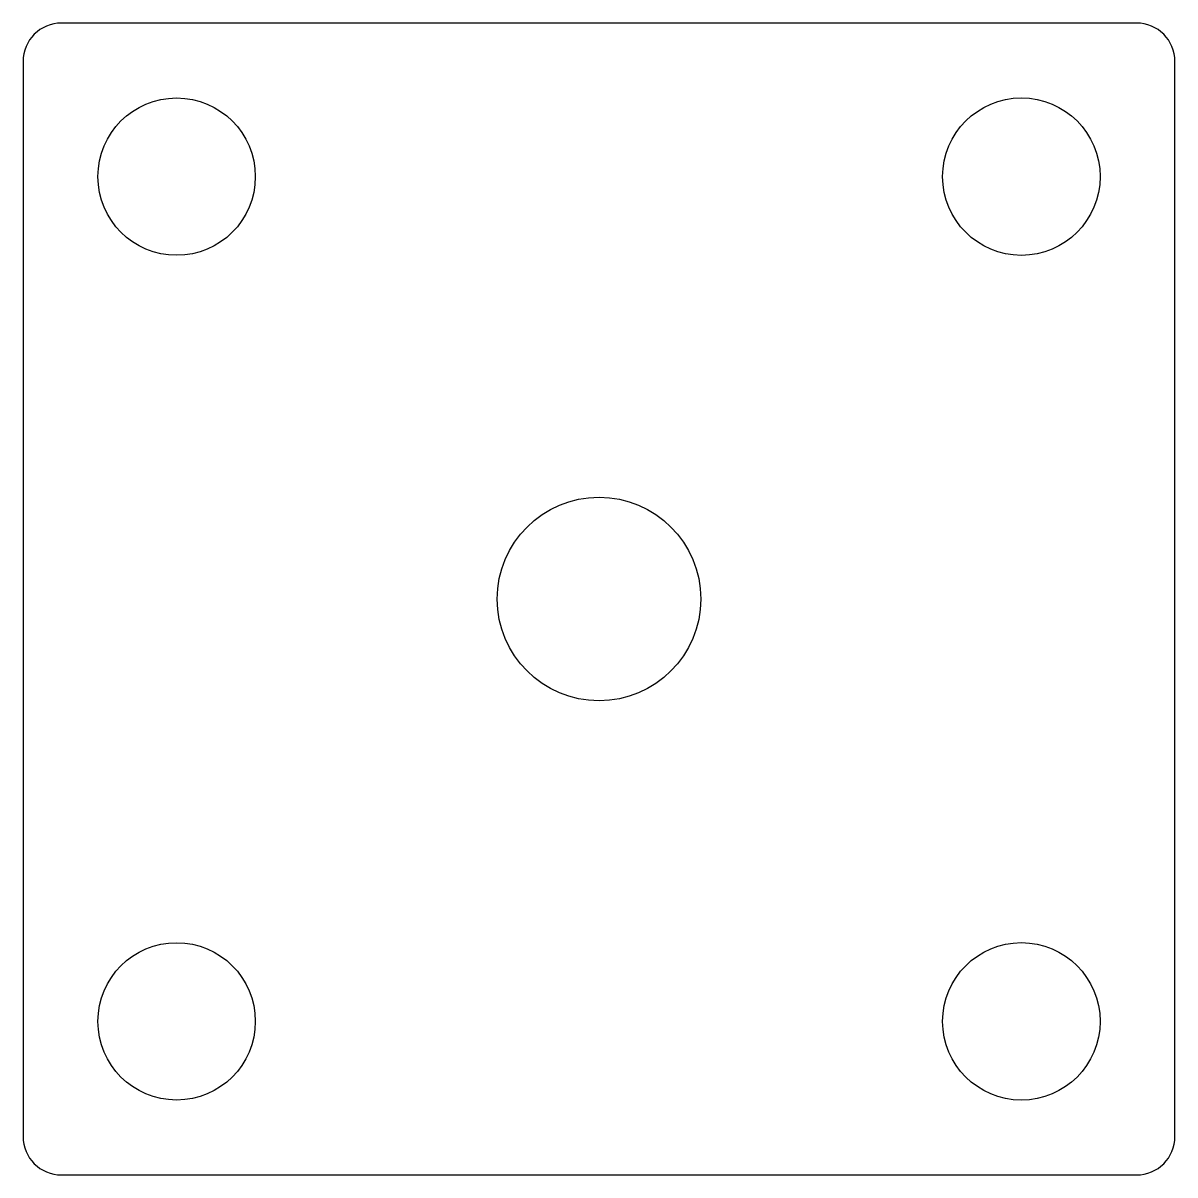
# Model space of a CAD drawing. Header units: millimetres. Extents: x -19.1 to 19.1, y -19.1 to 19.1.
import ezdxf

# ---------------------------------------------------------------- set-up
doc = ezdxf.new("R2010")
doc.units = ezdxf.units.MM

msp = doc.modelspace()

# ---------------------------------------------------------------- linework, layer by layer
at = {"color": 7, "linetype": 'Continuous', "lineweight": 25}
for p, q in [((17.78, 19.05), (-17.78, 19.05)), ((-19.05, 17.78), (-19.05, -17.78)), ((19.05, -17.78), (19.05, 17.78)), ((-17.78, -19.05), (17.78, -19.05))]:
    msp.add_line(p, q, dxfattribs=at)
for centre, radius in [((-13.97, 13.97), 2.603), ((13.97, 13.97), 2.604), ((0, 0), 3.366), ((-13.97, -13.97), 2.603), ((13.97, -13.97), 2.604)]:
    msp.add_circle(centre, radius, dxfattribs=at)
for centre, start, end in [((-17.78, 17.78), 90, 180), ((17.78, 17.78), 0, 90), ((-17.78, -17.78), 180, 270), ((17.78, -17.78), 270, 0)]:
    msp.add_arc(centre, 1.27, start, end, dxfattribs=at)

doc.saveas('drawing.dxf')
